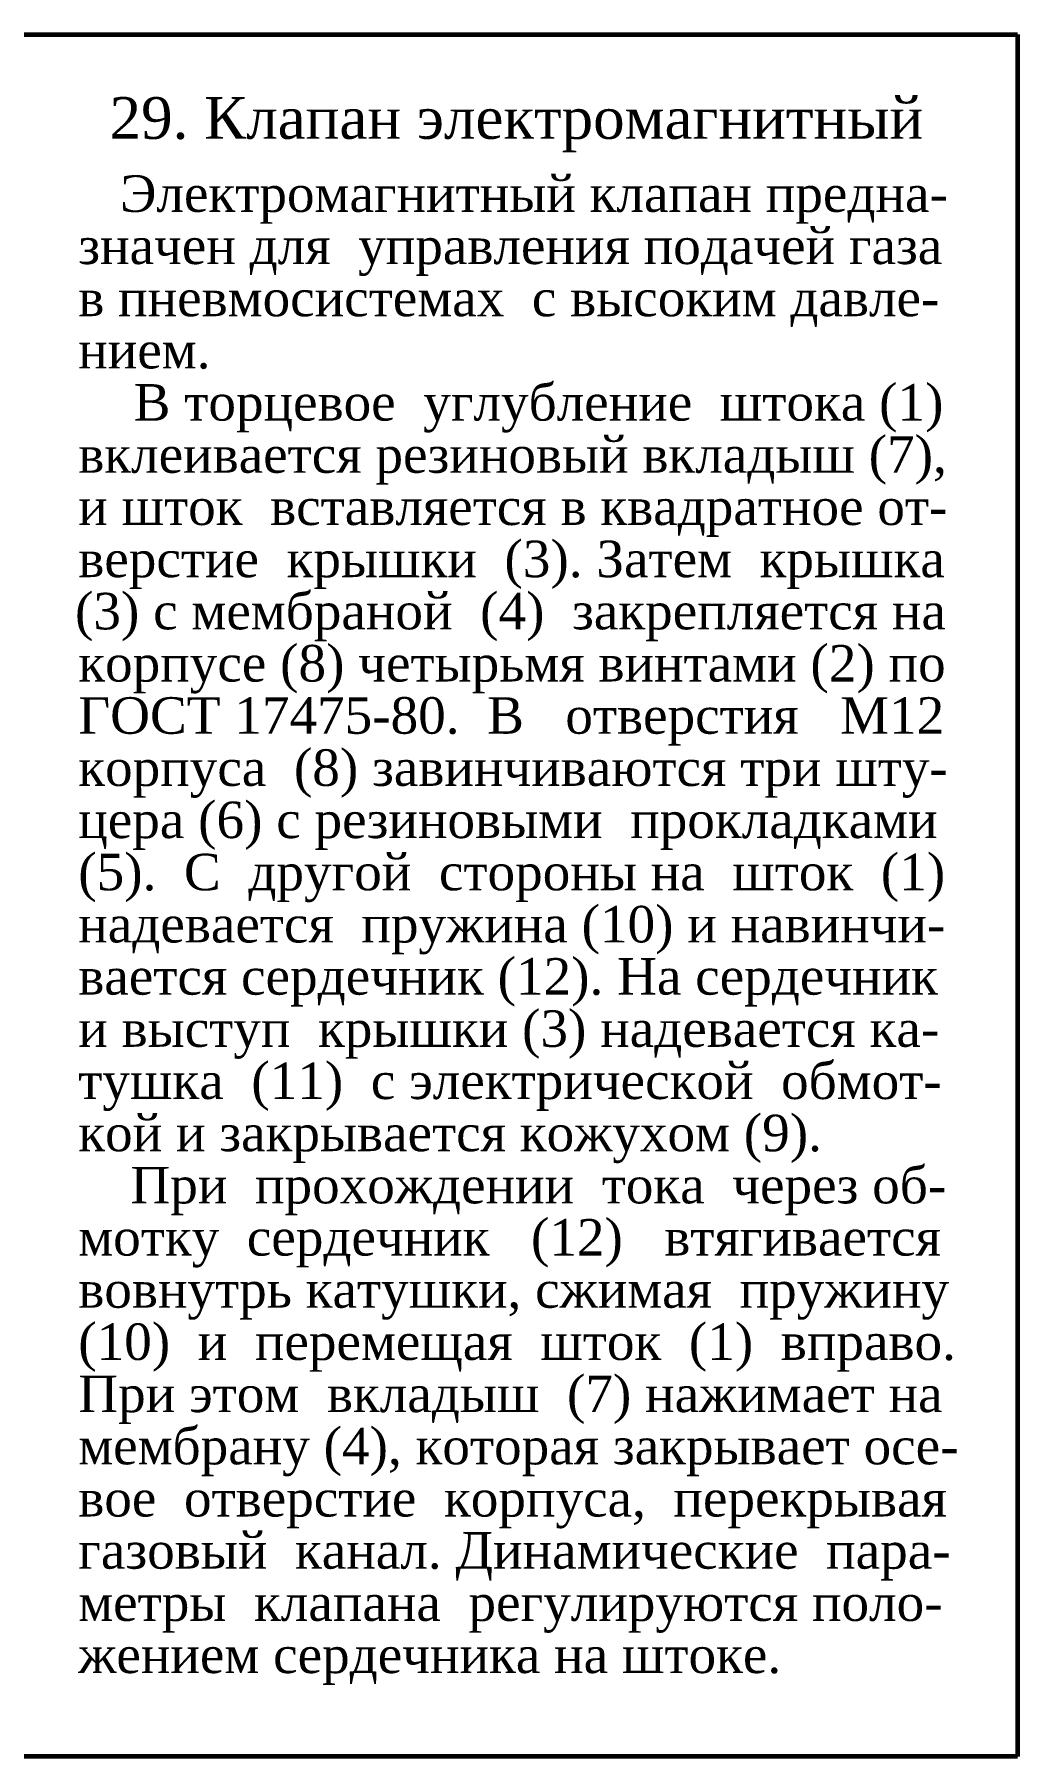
# Model space of a CAD drawing. Header units: millimetres. Extents: x -255 to 513, y 132 to 472.
# Drawn here: x -104.2 to -10, y 132 to 297 of the extents above; entities that cross this region are included whole.
import ezdxf

# ---------------------------------------------------------------- set-up
doc = ezdxf.new("R2010")
doc.units = ezdxf.units.MM
doc.header["$LTSCALE"] = 0.5
doc.styles.add('стиль1', font='TIMES.TTF')

msp = doc.modelspace()

# ---------------------------------------------------------------- linework, layer by layer
at = {"lineweight": 60}
for p, q in [((-255, 297), (-10, 297)), ((-10, 297), (-10, 132)), ((-10, 132), (-255, 132))]:
    msp.add_line(p, q, dxfattribs=at)

# ---------------------------------------------------------------- texts
at = {"style": 'стиль1'}
for s, height, p in [('29. Клапан электромагнитный', 4, (-97, 287)), ('Электромагнитный клапан предна-', 3.5, (-96, 280)), ('значен для  управления подачей газа', 3.5, (-100, 275)), ('в пневмосистемах  с высоким давле-', 3.5, (-100, 270)), ('нием.', 3.5, (-100, 265)), ('В торцевое  углубление  штока (1)', 3.5, (-94.69, 260)), ('вклеивается резиновый вкладыш (7),', 3.5, (-100, 255)), ('и шток  вставляется в квадратное от-', 3.5, (-100, 250)), ('верстие  крышки  (3). Затем  крышка', 3.5, (-100, 245)), ('(3) с мембраной  (4)  закрепляется на', 3.5, (-100.31, 240)), ('корпусе (8) четырьмя винтами (2) по', 3.5, (-100, 235)), ('ГОСТ 17475-80.  В   отверстия   М12', 3.5, (-100, 230)), ('корпуса  (8) завинчиваются три шту-', 3.5, (-100, 225)), ('цера (6) с резиновыми  прокладками', 3.5, (-100, 220)), ('(5).  С  другой  стороны на  шток  (1)', 3.5, (-100, 215)), ('надевается  пружина (10) и навинчи-', 3.5, (-100, 210)), ('вается сердечник (12). На сердечник', 3.5, (-100, 205)), ('и выступ  крышки (3) надевается ка-', 3.5, (-100, 200)), ('тушка  (11)  с электрической  обмот-', 3.5, (-100, 195)), ('кой и закрывается кожухом (9).', 3.5, (-100, 190)), ('При  прохождении  тока  через об-', 3.5, (-95, 185)), ('мотку  сердечник   (12)   втягивается', 3.5, (-100, 180)), ('вовнутрь катушки, сжимая  пружину', 3.5, (-100, 175)), ('(10)  и  перемещая  шток  (1)  вправо.', 3.5, (-100, 170)), ('При этом  вкладыш  (7) нажимает на', 3.5, (-100, 165)), ('мембрану (4), которая закрывает осе-', 3.5, (-100, 160)), ('вое  отверстие  корпуса,  перекрывая', 3.5, (-100, 155)), ('газовый  канал. Динамические  пара-', 3.5, (-100, 150)), ('метры  клапана  регулируются поло-', 3.5, (-100, 145)), ('жением сердечника на штоке.', 3.5, (-100, 140))]:
    msp.add_text(s, height=height, dxfattribs=at).set_placement(p)

doc.saveas('drawing.dxf')
